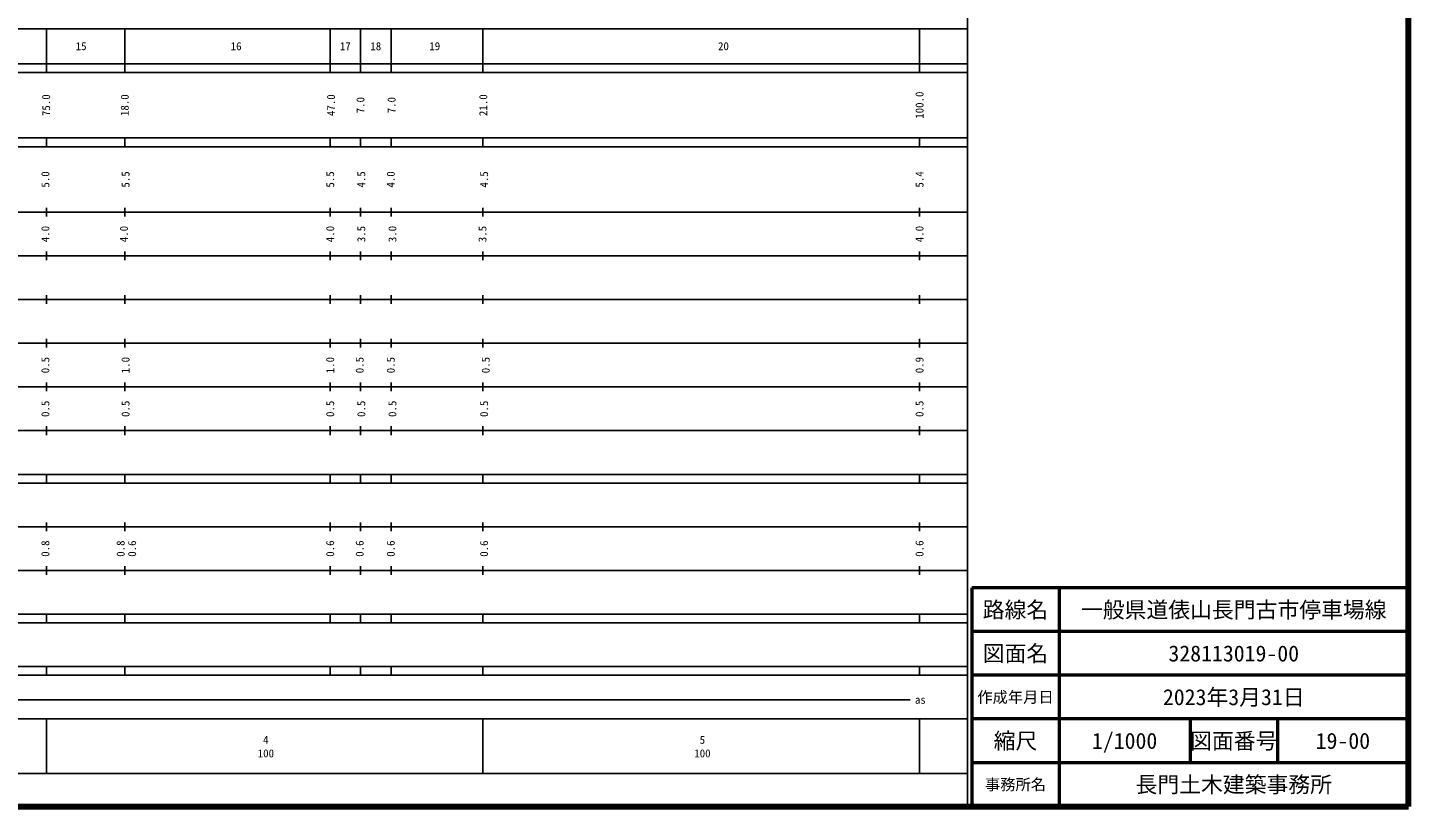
# Model space of a CAD drawing. Units: millimetres on the paper, enlarged 1000 times. Extents: x 40000 to 680000, y 20000 to 380000.
# Drawn here: x 363711 to 680000, y 20000 to 198249 of the extents above; entities that cross this region are included whole.
import ezdxf
from ezdxf.enums import TextEntityAlignment as Align

# ---------------------------------------------------------------- set-up
doc = ezdxf.new("R2010")
doc.units = ezdxf.units.MM
doc.header["$LTSCALE"] = 1000
for name, color, linetype, lineweight in [('M-TTL', 2, 'Continuous', 140), ('M-TTL-BAND', 7, 'Continuous', 25), ('M-TTL-FRAM', 2, 'Continuous', 50), ('M-TTL-LINE', 7, 'Continuous', 50), ('M-TTL-TXT', 7, 'Continuous', 13)]:
    doc.layers.add(name, color=color, linetype=linetype, lineweight=lineweight)
doc.styles.add('ＭＳ ゴシック', font='')
doc.styles.get('ＭＳ ゴシック').set_extended_font_data('MS Gothic')

msp = doc.modelspace()

# ---------------------------------------------------------------- linework, layer by layer
at = {"layer": 'M-TTL'}
for p, q in [((680000, 20000), (680000, 380000)), ((40000, 20000), (680000, 20000))]:
    msp.add_line(p, q, dxfattribs=at)
at = {"layer": 'M-TTL-BAND'}
for p, q in [((579000, 20000), (579000, 370000)), ((68000, 198000), (579000, 198000)), ((368000, 198000), (368000, 188000)), ((386000, 198000), (386000, 188000)), ((433000, 198000), (433000, 188000)), ((440000, 198000), (440000, 188000)), ((447000, 198000), (447000, 188000)), ((468000, 198000), (468000, 188000)), ((568000, 198000), (568000, 188000)), ((40000, 190000), (579000, 190000)), ((40000, 188000), (579000, 188000)), ((40000, 173000), (579000, 173000)), ((40000, 171000), (579000, 171000)), ((368000, 171000), (368000, 173000)), ((386000, 173000), (386000, 171000)), ((433000, 173000), (433000, 171000)), ((440000, 173000), (440000, 171000)), ((447000, 173000), (447000, 171000)), ((468000, 171000), (468000, 173000)), ((568000, 171000), (568000, 173000)), ((40000, 156000), (579000, 156000)), ((368000, 155000), (368000, 157000)), ((386000, 157000), (386000, 155000)), ((433000, 157000), (433000, 155000)), ((440000, 157000), (440000, 155000)), ((447000, 157000), (447000, 155000)), ((468000, 155000), (468000, 157000)), ((568000, 155000), (568000, 157000)), ((46000, 146000), (579000, 146000)), ((368000, 145000), (368000, 147000)), ((386000, 147000), (386000, 145000)), ((433000, 147000), (433000, 145000)), ((440000, 147000), (440000, 145000)), ((447000, 147000), (447000, 145000)), ((468000, 145000), (468000, 147000)), ((568000, 145000), (568000, 147000)), ((368000, 135000), (368000, 137000)), ((386000, 137000), (386000, 135000)), ((433000, 137000), (433000, 135000)), ((440000, 137000), (440000, 135000)), ((447000, 137000), (447000, 135000)), ((468000, 135000), (468000, 137000)), ((568000, 135000), (568000, 137000)), ((52000, 136000), (579000, 136000)), ((368000, 125000), (368000, 127000)), ((386000, 127000), (386000, 125000)), ((433000, 127000), (433000, 125000)), ((440000, 127000), (440000, 125000)), ((447000, 127000), (447000, 125000)), ((468000, 125000), (468000, 127000)), ((568000, 125000), (568000, 127000)), ((46000, 126000), (579000, 126000)), ((52000, 116000), (579000, 116000)), ((368000, 115000), (368000, 117000)), ((386000, 117000), (386000, 115000)), ((433000, 117000), (433000, 115000)), ((440000, 117000), (440000, 115000)), ((447000, 117000), (447000, 115000)), ((468000, 115000), (468000, 117000)), ((568000, 115000), (568000, 117000)), ((46000, 106000), (579000, 106000)), ((368000, 105000), (368000, 107000)), ((386000, 107000), (386000, 105000)), ((433000, 107000), (433000, 105000)), ((440000, 107000), (440000, 105000)), ((447000, 107000), (447000, 105000)), ((468000, 105000), (468000, 107000)), ((568000, 105000), (568000, 107000)), ((40000, 96000), (579000, 96000)), ((368000, 94000), (368000, 96000)), ((386000, 96000), (386000, 94000)), ((433000, 96000), (433000, 94000)), ((440000, 96000), (440000, 94000)), ((447000, 96000), (447000, 94000)), ((468000, 94000), (468000, 96000)), ((568000, 94000), (568000, 96000)), ((40000, 94000), (579000, 94000)), ((49000, 84000), (579000, 84000)), ((368000, 83000), (368000, 85000)), ((386000, 85000), (386000, 83000)), ((433000, 85000), (433000, 83000)), ((440000, 85000), (440000, 83000)), ((447000, 85000), (447000, 83000)), ((468000, 83000), (468000, 85000)), ((568000, 83000), (568000, 85000)), ((40000, 74000), (579000, 74000)), ((368000, 73000), (368000, 75000)), ((386000, 75000), (386000, 73000)), ((433000, 75000), (433000, 73000)), ((440000, 75000), (440000, 73000)), ((447000, 75000), (447000, 73000)), ((468000, 73000), (468000, 75000)), ((568000, 73000), (568000, 75000)), ((40000, 64000), (579000, 64000)), ((368000, 62000), (368000, 64000)), ((386000, 64000), (386000, 62000)), ((433000, 64000), (433000, 62000)), ((440000, 64000), (440000, 62000)), ((447000, 64000), (447000, 62000)), ((468000, 62000), (468000, 64000)), ((568000, 62000), (568000, 64000)), ((40000, 62000), (579000, 62000)), ((40000, 52000), (579000, 52000)), ((368000, 50000), (368000, 52000)), ((386000, 52000), (386000, 50000)), ((433000, 52000), (433000, 50000)), ((440000, 52000), (440000, 50000)), ((447000, 52000), (447000, 50000)), ((468000, 50000), (468000, 52000)), ((568000, 50000), (568000, 52000)), ((40000, 50000), (579000, 50000)), ((70805, 44406), (565903, 44406)), ((40000, 40000), (579000, 40000)), ((368000, 40000), (368000, 27500)), ((468000, 40000), (468000, 27500)), ((568000, 40000), (568000, 27500)), ((68000, 27500), (579000, 27500))]:
    msp.add_line(p, q, dxfattribs=at)
at = {"layer": 'M-TTL-FRAM'}
for p, q in [((680000, 70000), (580000, 70000)), ((580000, 70000), (580000, 20000))]:
    msp.add_line(p, q, dxfattribs=at)
at = {"layer": 'M-TTL-LINE'}
for p, q in [((600000, 70000), (600000, 20000)), ((680000, 60000), (580000, 60000)), ((680000, 50000), (580000, 50000)), ((680000, 40000), (580000, 40000)), ((630000, 40000), (630000, 30000)), ((650000, 40000), (650000, 30000)), ((680000, 30000), (580000, 30000))]:
    msp.add_line(p, q, dxfattribs=at)

# ---------------------------------------------------------------- texts
at = {"layer": 'M-TTL-BAND', "style": 'ＭＳ ゴシック'}
for s, p in [('15', (375970, 194000)), ('16', (411471, 194000)), ('17', (436472, 194000)), ('18', (443473, 194000)), ('19', (456973, 194000)), ('20', (523101, 194000)), ('as', (568201, 44406)), ('4', (418288, 35238)), ('5', (518288, 35238)), ('100', (418288, 32131)), ('100', (518288, 32131))]:
    msp.add_text(s, height=1833, dxfattribs=at).set_placement(p, align=Align.MIDDLE_CENTER)
for s, p in [('100.0', (568014, 180500)), ('75.0', (367951, 180500)), ('18.0', (385952, 180500)), ('47.0', (433204, 180500)), ('7.0', (439954, 180500)), ('7.0', (447079, 180500)), ('21.0', (468080, 180500)), ('5.0', (367764, 163500)), ('5.5', (386139, 163500)), ('5.5', (433016, 163500)), ('4.5', (440141, 163500)), ('4.0', (446892, 163500)), ('4.5', (468267, 163500)), ('5.4', (568014, 163500)), ('4.0', (367764, 151000)), ('4.0', (385764, 151000)), ('4.0', (433016, 151000)), ('3.5', (440141, 151000)), ('3.0', (447267, 151000)), ('3.5', (467892, 151000)), ('4.0', (568014, 151000)), ('0.5', (367764, 121000)), ('1.0', (386139, 121000)), ('1.0', (433016, 121000)), ('0.5', (439766, 121000)), ('0.5', (446892, 121000)), ('0.5', (468642, 121000)), ('0.9', (568014, 121000)), ('0.5', (367764, 111000)), ('0.5', (386139, 111000)), ('0.5', (433016, 111000)), ('0.5', (440141, 111000)), ('0.5', (447267, 111000)), ('0.5', (468267, 111000)), ('0.5', (568014, 111000)), ('0.8', (367764, 79000)), ('0.8', (385014, 79000)), ('0.6', (387639, 79000)), ('0.6', (433016, 79000)), ('0.6', (439766, 79000)), ('0.6', (446892, 79000)), ('0.6', (468267, 79000)), ('0.6', (568014, 79000))]:
    msp.add_text(s, height=1833, rotation=90, dxfattribs=at).set_placement(p, align=Align.MIDDLE_CENTER)
at = {"layer": 'M-TTL-TXT', "style": 'ＭＳ ゴシック'}
for s, height, p in [('路線名', 3666, (590000, 65000)), ('一般県道俵山長門古市停車場線', 3666, (640000, 65000)), ('図面名', 3666, (590000, 55000)), ('328113019-00', 3666, (640000, 55000)), ('作成年月日', 2566, (590000, 45000)), ('2023年3月31日', 3666, (640000, 45000)), ('縮尺', 3666, (590000, 35000)), ('1/1000', 3666, (615000, 35000)), ('図面番号', 3666, (640000, 35000)), ('19-00', 3666, (665000, 35000)), ('事務所名', 2566, (590000, 25000)), ('長門土木建築事務所', 3666, (640000, 25000))]:
    msp.add_text(s, height=height, dxfattribs=at).set_placement(p, align=Align.MIDDLE_CENTER)

doc.saveas('drawing.dxf')
